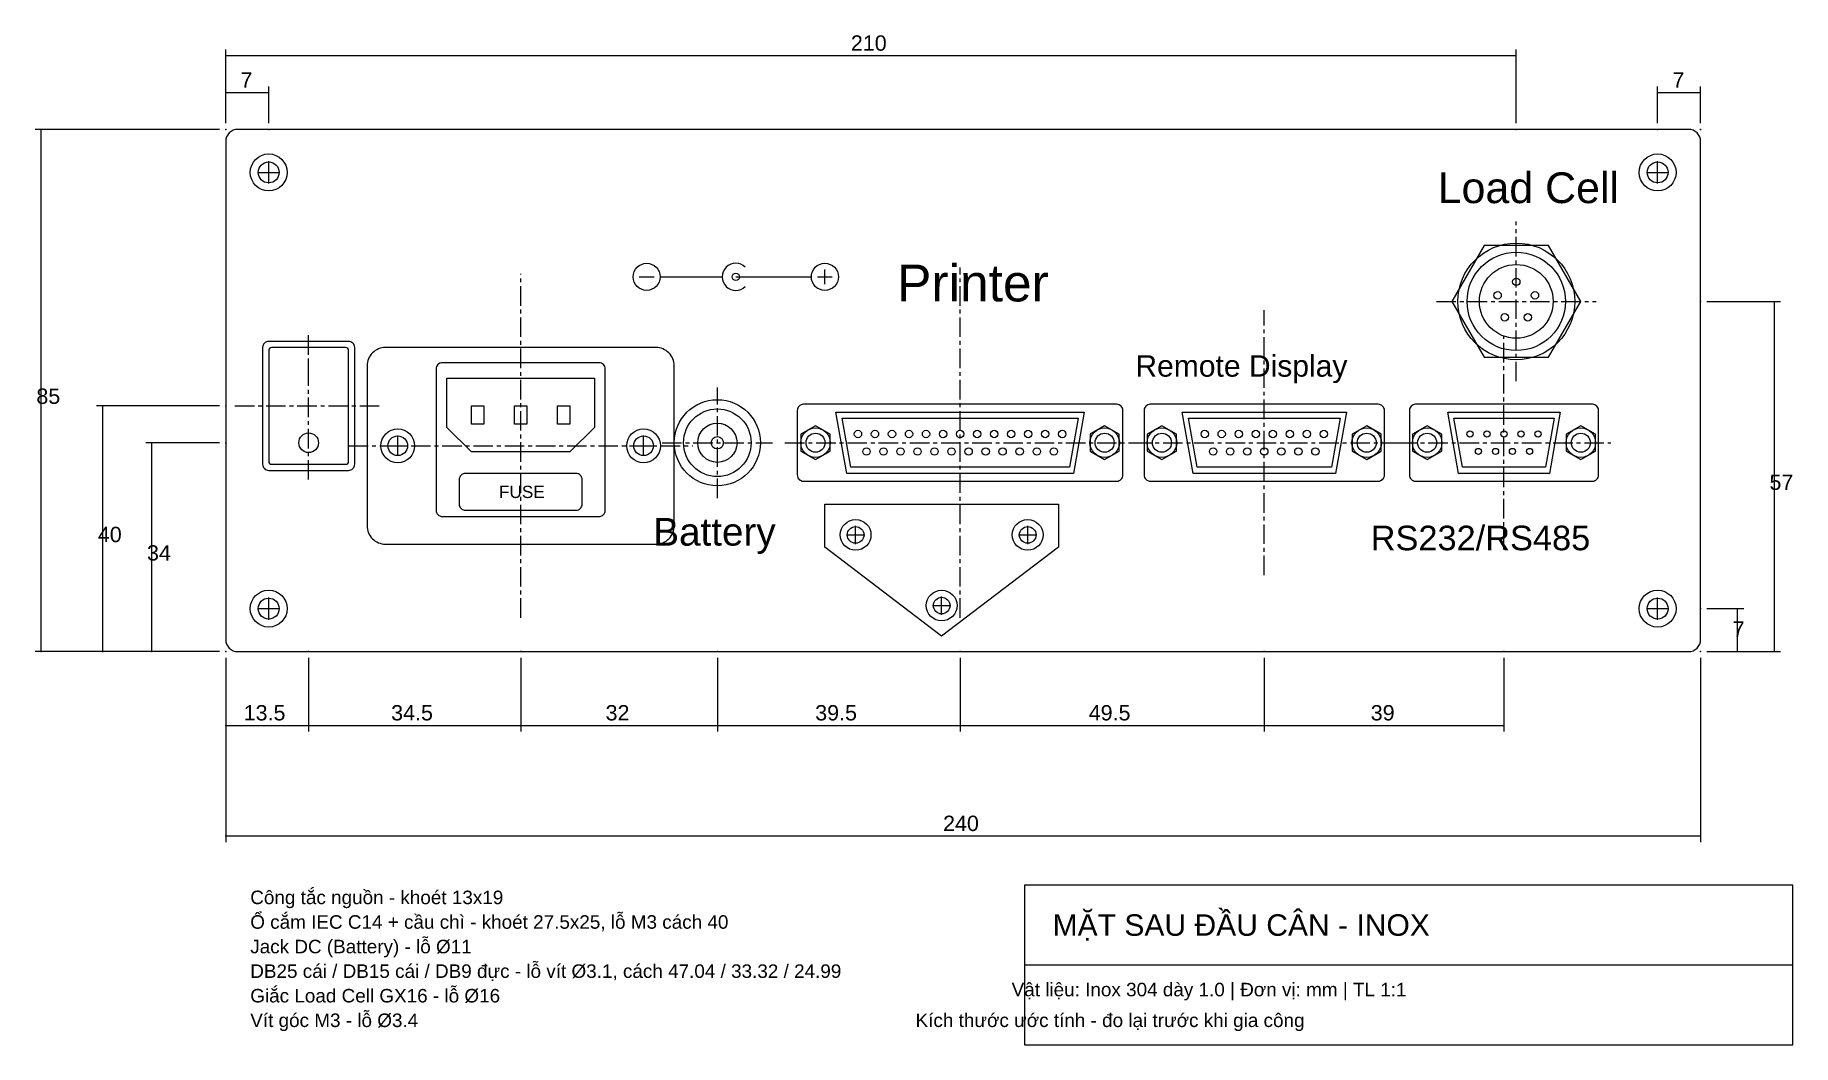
# Model space of a CAD drawing. Header units: millimetres. Extents: x -31 to 255, y -64 to 100.
import ezdxf

# ---------------------------------------------------------------- set-up
doc = ezdxf.new("R2010")
doc.units = ezdxf.units.MM
doc.linetypes.add('CENTER', pattern=[5.08, 3.175, -0.635, 0.635, -0.635])
for name, color, linetype, lineweight, plot in [('CENTER', 8, 'CENTER', 0, False), ('CONNECTOR', 4, 'Continuous', 0, False), ('CUTOUT', 1, 'Continuous', 0, False), ('DIM', 5, 'Continuous', 0, False), ('ENGRAVE', 6, 'Continuous', 0, False), ('PANEL', 7, 'Continuous', 0, False), ('SCREW', 3, 'Continuous', 0, False), ('TEXT', 2, 'Continuous', 0, False), ('TITLE', 7, 'Continuous', 0, False)]:
    doc.layers.add(name, color=color, linetype=linetype, lineweight=lineweight, plot=plot)
doc.styles.add('ARIAL', font='arial.ttf')

msp = doc.modelspace()

# ---------------------------------------------------------------- linework, layer by layer
at = {"layer": 'CENTER'}
for p, q in [((210, 44), (210, 70)), ((48, 5.5), (48, 61.5)), ((119.5, 5.5), (119.5, 62.5)), ((169, 12.45), (169, 55.55)), ((197, 57), (223, 57)), ((13.5, 28), (13.5, 52)), ((208, 16.6), (208, 51.4)), ((80, 25), (80, 43)), ((1.5, 40), (25.5, 40)), ((20, 33.5), (76, 33.5)), ((71, 34), (89, 34)), ((91, 34), (148, 34)), ((147.45, 34), (190.55, 34)), ((190.6, 34), (225.4, 34))]:
    msp.add_line(p, q, dxfattribs=at)
at = {"layer": 'CONNECTOR'}
msp.add_line((13.5, 44.5), (13.5, 47.5), dxfattribs=at)
for points in [[(220.5, 57), (215.25, 66.09), (204.75, 66.09), (199.5, 57), (204.75, 47.91), (215.25, 47.91)], [(36, 44.5), (60, 44.5), (60, 36.5), (56, 32.5), (40, 32.5), (36, 36.5)], [(40, 40), (42, 40), (42, 37), (40, 37)], [(47, 40), (49, 40), (49, 37), (47, 37)], [(54, 40), (56, 40), (56, 37), (54, 37)], [(100.3, 38), (138.7, 38), (137.29, 30), (101.71, 30)], [(156.65, 38), (181.35, 38), (179.94, 30), (158.06, 30)], [(199.85, 38), (216.15, 38), (214.74, 30), (201.26, 30)], [(97.5, 24), (135.5, 24), (135.5, 17), (116.5, 2.5), (97.5, 17)]]:
    msp.add_lwpolyline(points, close=True, dxfattribs=at)
for points in [[(7, 29.5), (20, 29.5, 0.414214), (21, 30.5), (21, 49.5, 0.414214), (20, 50.5), (7, 50.5, 0.414214), (6, 49.5), (6, 30.5, 0.414214)], [(26, 17.5), (70, 17.5, 0.414214), (73, 20.5), (73, 46.5, 0.414214), (70, 49.5), (26, 49.5, 0.414214), (23, 46.5), (23, 20.5, 0.414214)], [(94, 27.75), (145, 27.75, 0.414214), (146, 28.75), (146, 39.25, 0.414214), (145, 40.25), (94, 40.25, 0.414214), (93, 39.25), (93, 28.75, 0.414214)], [(150.45, 27.75), (187.55, 27.75, 0.414214), (188.55, 28.75), (188.55, 39.25, 0.414214), (187.55, 40.25), (150.45, 40.25, 0.414214), (149.45, 39.25), (149.45, 28.75, 0.414214)], [(193.6, 27.75), (222.4, 27.75, 0.414214), (223.4, 28.75), (223.4, 39.25, 0.414214), (222.4, 40.25), (193.6, 40.25, 0.414214), (192.6, 39.25), (192.6, 28.75, 0.414214)], [(39, 23), (57, 23, 0.414214), (58, 24), (58, 28, 0.414214), (57, 29), (39, 29, 0.414214), (38, 28), (38, 24, 0.414214)]]:
    msp.add_lwpolyline(points, format="xyb", close=True, dxfattribs=at)
for centre, radius in [((210, 57), 9.5), ((210, 57), 6), ((210, 60.2), 0.6), ((206.96, 57.99), 0.6), ((213.04, 57.99), 0.6), ((208.12, 54.41), 0.6), ((211.88, 54.41), 0.6), ((80, 34), 7), ((80, 34), 3.2), ((13.5, 34), 1.6), ((80, 34), 1), ((102.88, 35.42), 0.6), ((105.65, 35.42), 0.6), ((108.42, 35.42), 0.6), ((111.19, 35.42), 0.6), ((113.96, 35.42), 0.6), ((116.73, 35.42), 0.6), ((119.5, 35.42), 0.6), ((122.27, 35.42), 0.6), ((125.04, 35.42), 0.6), ((127.81, 35.42), 0.6), ((130.58, 35.42), 0.6), ((133.35, 35.42), 0.6), ((136.12, 35.42), 0.6), ((159.31, 35.42), 0.6), ((162.07, 35.42), 0.6), ((164.84, 35.42), 0.6), ((167.62, 35.42), 0.6), ((170.38, 35.42), 0.6), ((173.16, 35.42), 0.6), ((175.93, 35.42), 0.6), ((178.69, 35.42), 0.6), ((202.46, 35.42), 0.5), ((205.23, 35.42), 0.5), ((208, 35.42), 0.5), ((210.77, 35.42), 0.5), ((213.54, 35.42), 0.5), ((104.27, 32.58), 0.6), ((107.03, 32.58), 0.6), ((109.81, 32.58), 0.6), ((112.58, 32.58), 0.6), ((115.34, 32.58), 0.6), ((118.11, 32.58), 0.6), ((120.89, 32.58), 0.6), ((123.66, 32.58), 0.6), ((126.42, 32.58), 0.6), ((129.19, 32.58), 0.6), ((131.97, 32.58), 0.6), ((134.74, 32.58), 0.6), ((160.69, 32.58), 0.6), ((163.46, 32.58), 0.6), ((166.23, 32.58), 0.6), ((169, 32.58), 0.6), ((171.77, 32.58), 0.6), ((174.54, 32.58), 0.6), ((177.31, 32.58), 0.6), ((203.84, 32.58), 0.5), ((206.62, 32.58), 0.5), ((209.38, 32.58), 0.5), ((212.16, 32.58), 0.5)]:
    msp.add_circle(centre, radius, dxfattribs=at)
at = {"layer": 'CUTOUT'}
for points in [[(7.5, 30.5), (19.5, 30.5, 0.414214), (20, 31), (20, 49, 0.414214), (19.5, 49.5), (7.5, 49.5, 0.414214), (7, 49), (7, 31, 0.414214)], [(35.25, 22), (60.75, 22, 0.414214), (61.75, 23), (61.75, 46, 0.414214), (60.75, 47), (35.25, 47, 0.414214), (34.25, 46), (34.25, 23, 0.414214)]]:
    msp.add_lwpolyline(points, format="xyb", close=True, dxfattribs=at)
for points in [[(99.3, 39), (139.7, 39), (137.94, 29), (101.06, 29)], [(155.65, 39), (182.35, 39), (180.59, 29), (157.41, 29)], [(198.85, 39), (217.15, 39), (215.39, 29), (200.61, 29)]]:
    msp.add_lwpolyline(points, close=True, dxfattribs=at)
for centre, radius in [((7, 78), 1.7), ((233, 78), 1.7), ((210, 57), 8), ((80, 34), 5.5), ((28, 33.5), 1.6), ((68, 33.5), 1.6), ((95.98, 34), 1.55), ((143.02, 34), 1.55), ((152.34, 34), 1.55), ((185.66, 34), 1.55), ((195.5, 34), 1.55), ((220.5, 34), 1.55), ((102.5, 19), 1.35), ((130.5, 19), 1.35), ((7, 7), 1.7), ((116.5, 7.5), 1.35), ((233, 7), 1.7)]:
    msp.add_circle(centre, radius, dxfattribs=at)
at = {"layer": 'DIM'}
for p, q in [((0, 86), (0, 98)), ((210, 86), (210, 98)), ((0, 97), (210, 97)), ((0, 86), (0, 92)), ((7, 86), (7, 92)), ((233, 86), (233, 92)), ((240, 86), (240, 92)), ((0, 91), (7, 91)), ((233, 91), (240, 91)), ((-1, 85), (-31, 85)), ((-30, 0), (-30, 85)), ((241, 57), (253, 57)), ((252, 0), (252, 57)), ((-1, 40), (-21, 40)), ((-20, 0), (-20, 40)), ((-1, 34), (-13, 34)), ((-12, 0), (-12, 34)), ((241, 7), (247, 7)), ((246, 0), (246, 7)), ((-1, 0), (-31, 0)), ((-1, 0), (-21, 0)), ((-1, 0), (-13, 0)), ((241, 0), (253, 0)), ((241, 0), (247, 0)), ((0, -1), (0, -31)), ((0, -1), (0, -13)), ((13.5, -1), (13.5, -13)), ((13.5, -1), (13.5, -13)), ((48, -1), (48, -13)), ((48, -1), (48, -13)), ((80, -1), (80, -13)), ((80, -1), (80, -13)), ((119.5, -1), (119.5, -13)), ((119.5, -1), (119.5, -13)), ((169, -1), (169, -13)), ((169, -1), (169, -13)), ((208, -1), (208, -13)), ((240, -1), (240, -31)), ((0, -12), (13.5, -12)), ((13.5, -12), (48, -12)), ((48, -12), (80, -12)), ((80, -12), (119.5, -12)), ((119.5, -12), (169, -12)), ((169, -12), (208, -12)), ((0, -30), (240, -30))]:
    msp.add_line(p, q, dxfattribs=at)
for p in [(0, 97), (0, 91), (233, 91), (0, 85), (0, 85), (0, 85), (7, 85), (210, 85), (233, 85), (240, 85), (240, 57), (0, 40), (0, 34), (240, 7), (-30, 0), (-20, 0), (-12, 0), (0, 0), (0, 0), (0, 0), (0, 0), (0, 0), (13.5, 0), (13.5, 0), (48, 0), (48, 0), (80, 0), (80, 0), (119.5, 0), (119.5, 0), (169, 0), (169, 0), (208, 0), (240, 0), (240, 0), (240, 0), (246, 0), (252, 0), (0, -12), (13.5, -12), (48, -12), (80, -12), (119.5, -12), (169, -12), (0, -30)]:
    msp.add_point(p, dxfattribs=at)
at = {"layer": 'ENGRAVE'}
for p, q in [((67.3, 61), (69.7, 61)), ((70.7, 61), (80.8, 61)), ((83, 61), (95.3, 61)), ((96.3, 61), (98.7, 61)), ((97.5, 59.8), (97.5, 62.2))]:
    msp.add_line(p, q, dxfattribs=at)
for centre, radius in [((68.5, 61), 2.2), ((97.5, 61), 2.2), ((83, 61), 0.6)]:
    msp.add_circle(centre, radius, dxfattribs=at)
msp.add_arc((83, 61), 2.2, 45, 315, dxfattribs=at)
at = {"layer": 'PANEL'}
msp.add_lwpolyline([(2, 0), (238, 0, 0.414214), (240, 2), (240, 83, 0.414214), (238, 85), (2, 85, 0.414214), (0, 83), (0, 2, 0.414214)], format="xyb", close=True, dxfattribs=at)
at = {"layer": 'SCREW'}
for p, q in [((5.2, 78), (8.8, 78)), ((7, 76.2), (7, 79.8)), ((231.2, 78), (234.8, 78)), ((233, 76.2), (233, 79.8)), ((28, 31.85), (28, 35.15)), ((68, 31.85), (68, 35.15)), ((26.35, 33.5), (29.65, 33.5)), ((66.35, 33.5), (69.65, 33.5)), ((102.5, 17.5), (102.5, 20.5)), ((130.5, 17.5), (130.5, 20.5)), ((101, 19), (104, 19)), ((129, 19), (132, 19)), ((7, 5.2), (7, 8.8)), ((116.5, 6), (116.5, 9)), ((233, 5.2), (233, 8.8)), ((5.2, 7), (8.8, 7)), ((115, 7.5), (118, 7.5)), ((231.2, 7), (234.8, 7))]:
    msp.add_line(p, q, dxfattribs=at)
for points in [[(98.36, 35.38), (95.98, 36.75), (93.6, 35.38), (93.6, 32.62), (95.98, 31.25), (98.36, 32.62)], [(145.4, 35.38), (143.02, 36.75), (140.64, 35.38), (140.64, 32.62), (143.02, 31.25), (145.4, 32.62)], [(154.72, 35.38), (152.34, 36.75), (149.96, 35.38), (149.96, 32.62), (152.34, 31.25), (154.72, 32.62)], [(188.04, 35.38), (185.66, 36.75), (183.28, 35.38), (183.28, 32.62), (185.66, 31.25), (188.04, 32.62)], [(197.89, 35.38), (195.5, 36.75), (193.12, 35.38), (193.12, 32.62), (195.5, 31.25), (197.89, 32.62)], [(222.88, 35.38), (220.5, 36.75), (218.11, 35.38), (218.11, 32.62), (220.5, 31.25), (222.88, 32.62)]]:
    msp.add_lwpolyline(points, close=True, dxfattribs=at)
for centre, radius in [((7, 78), 3), ((233, 78), 3), ((28, 33.5), 2.75), ((68, 33.5), 2.75), ((95.98, 34), 2.4), ((143.02, 34), 2.4), ((152.34, 34), 2.4), ((185.66, 34), 2.4), ((195.5, 34), 2.4), ((220.5, 34), 2.4), ((102.5, 19), 2.5), ((130.5, 19), 2.5), ((7, 7), 3), ((116.5, 7.5), 2.5), ((233, 7), 3)]:
    msp.add_circle(centre, radius, dxfattribs=at)
at = {"layer": 'TITLE'}
msp.add_line((130, -51), (255, -51), dxfattribs=at)
msp.add_lwpolyline([(130, -64), (255, -64), (255, -38), (130, -38)], close=True, dxfattribs=at)

# ---------------------------------------------------------------- texts
at = {"layer": 'DIM', "style": 'ARIAL'}
for s, p in [('210', (101.73, 97.8)), ('7', (2.41, 91.8)), ('7', (235.41, 91.8)), ('85', (-30.8, 40.32)), ('57', (251.2, 26.32)), ('40', (-20.8, 17.82)), ('34', (-12.8, 14.82)), ('7', (245.2, 2.41)), ('13.5', (2.93, -11.2)), ('34.5', (26.93, -11.2)), ('32', (61.82, -11.2)), ('39.5', (95.93, -11.2)), ('49.5', (140.43, -11.2)), ('39', (186.32, -11.2)), ('240', (116.73, -29.2))]:
    msp.add_text(s, height=2.5, dxfattribs=at).set_placement(p)
at = {"layer": 'ENGRAVE', "style": 'ARIAL'}
for s, height, p in [('Load Cell', 5, (197.21, 73)), ('Printer', 6, (109.24, 57)), ('Remote Display', 3.5, (148.02, 44.75)), ('Battery', 4.5, (69.58, 17.25)), ('RS232/RS485', 4, (186.31, 16.5))]:
    msp.add_text(s, height=height, dxfattribs=at).set_placement(p)
at = {"layer": 'TEXT', "style": 'ARIAL'}
for s, height, p in [('FUSE', 2, (44.47, 25)), ('Công tắc nguồn - khoét 13x19', 2.2, (4, -41.1)), ('Ổ cắm IEC C14 + cầu chì - khoét 27.5x25, lỗ M3 cách 40', 2.2, (4, -45.1)), ('Jack DC (Battery) - lỗ Ø11', 2.2, (4, -49.1)), ('DB25 cái / DB15 cái / DB9 đực - lỗ vít Ø3.1, cách 47.04 / 33.32 / 24.99', 2.2, (4, -53.1)), ('Giắc Load Cell GX16 - lỗ Ø16', 2.2, (4, -57.1)), ('Vít góc M3 - lỗ Ø3.4', 2.2, (4, -61.1))]:
    msp.add_text(s, height=height, dxfattribs=at).set_placement(p)
at = {"layer": 'TITLE', "style": 'ARIAL'}
for s, height, p in [('MẶT SAU ĐẦU CÂN - INOX', 3.5, (134.55, -46.25)), ('Vật liệu: Inox 304 dày 1.0 | Đơn vị: mm | TL 1:1', 2.2, (127.89, -56.1)), ('Kích thước ước tính - đo lại trước khi gia công', 2.2, (112.26, -61.1))]:
    msp.add_text(s, height=height, dxfattribs=at).set_placement(p)

doc.saveas('drawing.dxf')
